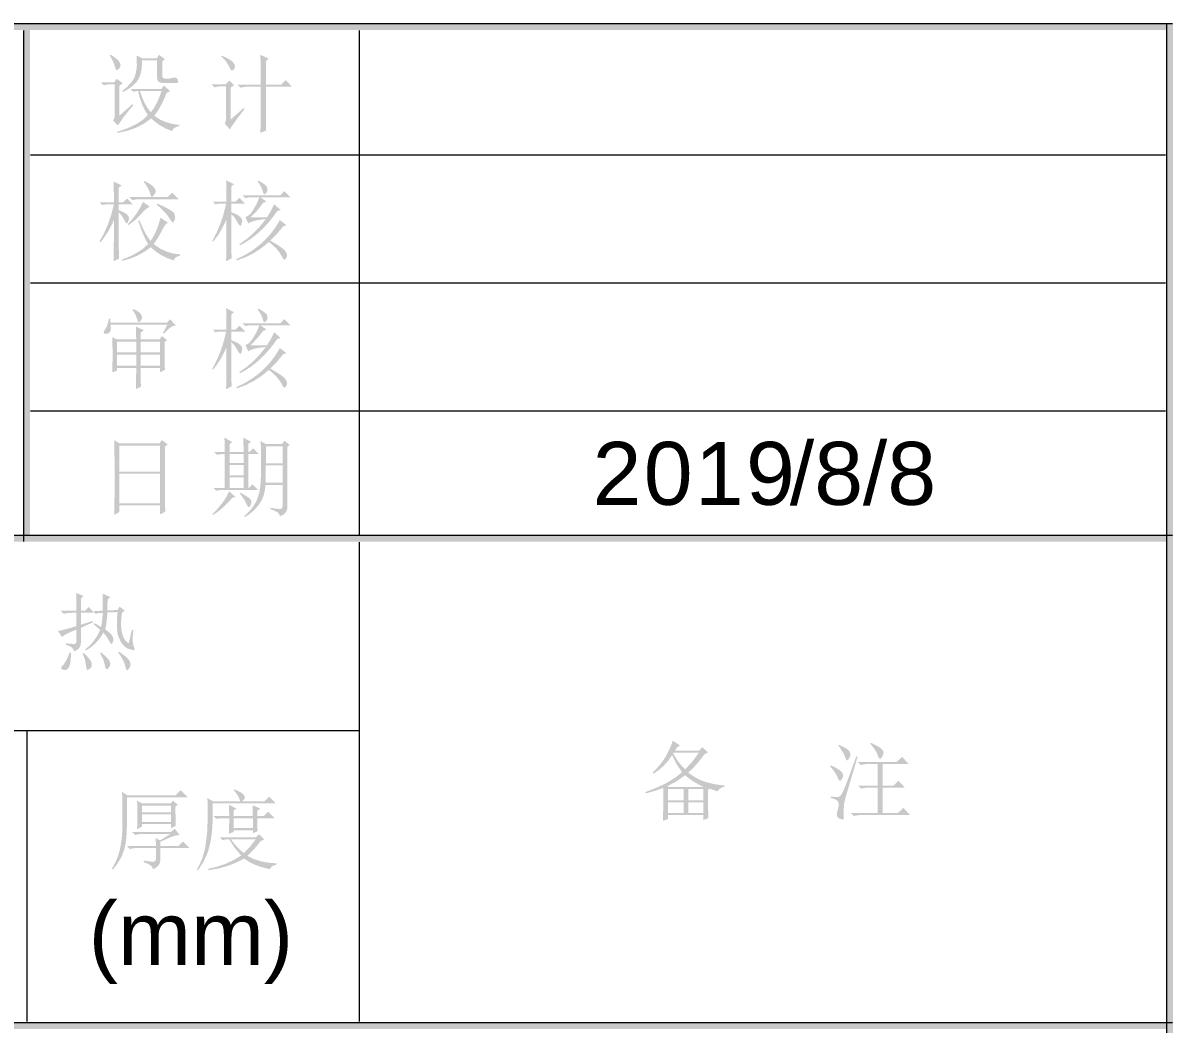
# Model space of a CAD drawing. Header units: millimetres. Extents: x 0 to 383, y 25 to 284.
# Drawn here: x 327.6 to 383.1, y 235.5 to 283.9 of the extents above; entities that cross this region are included whole.
import ezdxf

# ---------------------------------------------------------------- set-up
doc = ezdxf.new("R2010")
doc.units = ezdxf.units.MM

msp = doc.modelspace()

# ---------------------------------------------------------------- hatches: boundary and pattern name
h = msp.add_hatch(color=0)
h.dxf.hatch_style = 2
h.paths.add_polyline_path([(0, 283.548226), (383.109611, 283.548226), (383.109611, 283.886892), (0, 283.886892)])
h = msp.add_hatch(color=0)
h.dxf.hatch_style = 2
h.paths.add_polyline_path([(382.770944, 25.110281), (383.109639, 25.110281), (383.109639, 283.886892), (382.770944, 283.886892)])
h = msp.add_hatch(color=0)
h.dxf.hatch_style = 2
h.paths.add_polyline_path([(327.568278, 258.825559), (327.906951, 258.825559), (327.906951, 283.548226), (327.568278, 283.548226)])
h = msp.add_hatch(color=0)
h.dxf.hatch_style = 2
h.paths.add_polyline_path([(343.781944, 259.164226), (343.824278, 259.164226), (343.824278, 283.548226), (343.781944, 283.548226)])
h = msp.add_hatch(color=0)
h.dxf.hatch_style = 2
h.paths.add_polyline_path([(382.770944, 235.288226), (383.109639, 235.288226), (383.109639, 283.548226), (382.770944, 283.548226)])
h = msp.add_hatch(color=0)
h.paths.add_polyline_path([(331.759939, 282.31659), (331.809549, 282.349663), (331.931591, 282.270081), (332.03348, 282.196701), (332.115731, 282.129522), (332.178863, 282.068543), (332.257411, 281.953477), (332.278082, 281.842545), (332.253277, 281.746771), (332.195399, 281.671668), (332.136833, 281.622059), (332.107205, 281.605523), (332.076199, 281.615858), (332.049327, 281.646864), (332.02659, 281.69854), (332.007986, 281.770887), (331.97388, 281.89181), (331.92117, 282.023068), (331.849856, 282.164662)])
h.paths.add_polyline_path([(332.22296, 279.406174), (332.851345, 279.968413), (332.900955, 279.918804), (332.657731, 279.637684), (332.459983, 279.389637), (332.298063, 279.162261), (332.156814, 278.943153), (331.908767, 279.174663), (331.979047, 279.28215), (331.99145, 279.406174), (331.99145, 280.927528), (331.776476, 280.927528), (331.631782, 280.915125), (331.462283, 280.877918), (331.313455, 281.026747), (331.974913, 281.026747), (332.090668, 281.192111), (332.388325, 280.977137), (332.22296, 280.861382)])
h.paths.add_polyline_path([(333.215148, 280.596799), (333.335037, 280.259868), (333.463194, 279.976681), (333.59962, 279.747238), (333.744314, 279.571538), (333.894176, 279.784445), (334.029568, 280.026291), (334.150491, 280.297075), (334.256944, 280.596799)])
h.paths.add_polyline_path([(332.768663, 280.696017), (334.240408, 280.696017), (334.3727, 280.861382), (334.670356, 280.596799), (334.504991, 280.514116), (334.374767, 280.196823), (334.23214, 279.906401), (334.07711, 279.642852), (333.909679, 279.406174), (334.16496, 279.235641), (334.451248, 279.104383), (334.768541, 279.012399), (335.11684, 278.959689), (335.11684, 278.91008), (334.971113, 278.863571), (334.864659, 278.806727), (334.79748, 278.739548), (334.769575, 278.662033), (334.489488, 278.774688), (334.228006, 278.914214), (333.985126, 279.080612), (333.760851, 279.273882), (333.398082, 279.019634), (333.004308, 278.819129), (332.579527, 278.672368), (332.123741, 278.579351), (332.107205, 278.62896), (332.36197, 278.71035), (332.597097, 278.797425), (332.812588, 278.890184), (333.008442, 278.988628), (333.184658, 279.092756), (333.341238, 279.202568), (333.478181, 279.318065), (333.595486, 279.439247), (333.436323, 279.70383), (333.306098, 279.98495), (333.204812, 280.282606), (333.132465, 280.596799), (333.049783, 280.596799), (332.900955, 280.563726)])
h.paths.add_polyline_path([(334.290017, 281.357476), (334.301386, 281.285129), (334.335493, 281.233452), (334.392337, 281.202446), (334.471918, 281.192111), (334.649685, 281.204513), (334.819184, 281.24172), (334.887397, 281.250075), (334.943207, 281.24241), (334.986616, 281.219241), (335.017622, 281.181087), (335.054829, 281.10185), (335.067231, 281.043283), (335.055518, 281.015033), (335.023134, 280.999186), (334.980673, 280.995999), (334.894287, 280.994363), (334.76346, 280.99376), (334.587674, 280.993674), (334.32309, 280.993674), (334.193899, 281.01021), (334.103982, 281.059819), (334.053339, 281.142502), (334.04197, 281.258257), (334.04197, 282.08508), (333.314366, 282.08508), (333.310232, 281.817482), (333.281293, 281.577273), (333.22755, 281.364969), (333.149002, 281.181087), (333.033247, 281.014603), (332.867882, 280.853803), (332.652908, 280.698171), (332.388325, 280.547189), (332.355252, 280.596799), (332.592016, 280.796356), (332.773486, 280.98196), (332.90018, 281.154129), (332.972613, 281.313378), (333.042204, 281.602077), (333.066319, 281.853569), (333.049783, 282.31659), (333.314366, 282.184299), (334.025434, 282.184299), (334.141189, 282.349663), (334.422309, 282.134689), (334.290017, 282.03547)])
h = msp.add_hatch(color=0)
h.paths.add_polyline_path([(337.145533, 282.266981), (337.162069, 282.31659), (337.329587, 282.237009), (337.468683, 282.163628), (337.579873, 282.096449), (337.663675, 282.03547), (337.770473, 281.919715), (337.806991, 281.80396), (337.791144, 281.704741), (337.746358, 281.638595), (337.700193, 281.601388), (337.6747, 281.588986), (337.634392, 281.601388), (337.596151, 281.638595), (337.559978, 281.700607), (337.525872, 281.787424), (337.372909, 282.031336)])
h.paths.add_polyline_path([(337.592017, 279.224273), (338.236939, 279.786512), (338.270012, 279.736903), (338.132294, 279.558619), (338.008529, 279.395838), (337.898717, 279.24856), (337.802857, 279.116786), (337.72095, 279.000514), (337.652996, 278.899745), (337.598994, 278.814478), (337.558944, 278.744715), (337.310898, 279.025835), (337.360507, 279.153993), (337.377043, 279.340028), (337.377043, 280.828309), (336.947095, 280.828309), (337.095924, 280.828309), (336.976034, 280.815907), (336.814804, 280.7787), (336.665976, 280.927528), (337.34397, 280.927528), (337.525872, 281.109429), (337.757382, 280.877918), (337.592017, 280.762163)])
h.paths.add_polyline_path([(339.047226, 280.910991), (339.046967, 281.175833), (339.046192, 281.416387), (339.0449, 281.632653), (339.043092, 281.824631), (339.040766, 281.992321), (339.037924, 282.135723), (339.034565, 282.254837), (339.030689, 282.349663), (339.427564, 282.167762), (339.295273, 282.03547), (339.295273, 280.910991), (340.039413, 280.910991), (340.254387, 281.125965), (340.552043, 280.811773), (339.295273, 280.811773), (339.295273, 279.306955), (339.299407, 278.988628), (339.311809, 278.695106), (339.030689, 278.579351), (339.037924, 278.820163), (339.043092, 279.029969), (339.046192, 279.20877), (339.047226, 279.356564), (339.047226, 280.811773), (338.203866, 280.811773), (338.451913, 280.811773), (338.25761, 280.79937), (338.071575, 280.762163), (337.922747, 280.910991)])
h = msp.add_hatch(color=0)
h.dxf.hatch_style = 2
h.paths.add_polyline_path([(327.906944, 277.494559), (382.770944, 277.494559), (382.770944, 277.536892), (327.906944, 277.536892)])
h = msp.add_hatch(color=0)
h.paths.add_polyline_path([(333.397049, 276.218606), (333.446658, 276.251679), (333.60384, 276.164949), (333.728467, 276.087003), (333.821054, 276.01836), (333.882118, 275.959535), (333.951709, 275.859627), (333.975825, 275.772122), (333.955843, 275.685305), (333.898655, 275.59022), (333.835954, 275.515806), (333.793924, 275.491002), (333.770152, 275.501337), (333.748448, 275.532343), (333.728811, 275.584019), (333.711241, 275.656366), (333.6668, 275.778323), (333.59962, 275.912681), (333.509703, 276.059442)])
h.paths.add_polyline_path([(332.702517, 275.474465), (334.554601, 275.474465), (334.769575, 275.689439), (335.083767, 275.375247), (333.24822, 275.375247), (333.01671, 275.362844), (332.851345, 275.325637)])
h.paths.add_polyline_path([(333.363976, 275.242955), (333.694705, 275.011444), (333.605821, 274.970103), (333.504536, 274.895689), (333.390847, 274.788202), (333.264757, 274.647642), (332.971235, 274.358254), (332.652908, 274.118476), (332.619835, 274.168085), (332.831364, 274.392016), (333.038759, 274.669691), (333.224105, 274.966658)])
h.paths.add_polyline_path([(334.058507, 275.160273), (334.233701, 275.080702), (334.387255, 275.007396), (334.519235, 274.940422), (334.629704, 274.879842), (334.718727, 274.825721), (334.786369, 274.778125), (334.832695, 274.737118), (334.857769, 274.702764), (334.902555, 274.594588), (334.918403, 274.515351), (334.906689, 274.429223), (334.874306, 274.338962), (334.840544, 274.272127), (334.819184, 274.250767), (334.784044, 274.262136), (334.74477, 274.296243), (334.701362, 274.353087), (334.653819, 274.432668), (334.552534, 274.580463), (334.414041, 274.742727), (334.238341, 274.91946), (334.025434, 275.110663)])
h.paths.add_polyline_path([(334.207335, 274.482278), (334.571137, 274.234231), (334.502924, 274.198057), (334.430577, 274.12261), (334.354096, 274.007888), (334.273481, 273.853892), (334.09158, 273.519029), (333.876606, 273.20897), (334.17943, 272.998131), (334.492589, 272.845168), (334.816083, 272.750084), (335.149913, 272.712877), (335.149913, 272.646731), (335.02589, 272.607457), (334.934939, 272.55578), (334.877062, 272.491702), (334.852257, 272.41522), (334.51636, 272.536143), (334.219737, 272.683938), (333.962389, 272.858604), (333.744314, 273.060142), (333.428054, 272.832766), (333.091124, 272.646731), (332.733523, 272.502037), (332.355252, 272.398684), (332.322179, 272.448293), (332.719054, 272.607457), (333.066319, 272.787291), (333.363976, 272.987795), (333.612023, 273.20897), (333.495234, 273.409475), (333.376378, 273.663723), (333.255455, 273.971715), (333.132465, 274.33345), (333.198611, 274.349986), (333.330903, 274.033726), (333.463194, 273.762942), (333.595486, 273.537633), (333.727778, 273.357799), (333.875572, 273.59551), (334.004763, 273.862161), (334.115351, 274.15775)])
h.paths.add_polyline_path([(332.189887, 273.275116), (332.190921, 273.139724), (332.194021, 272.965058), (332.199189, 272.751117), (332.206424, 272.497903), (331.94184, 272.382148), (331.954243, 273.34953), (331.958377, 274.366523), (331.831253, 274.088503), (331.681391, 273.816685), (331.508792, 273.551068), (331.313455, 273.291653), (331.263845, 273.341262), (331.480887, 273.731936), (331.668989, 274.159817), (331.828152, 274.624905), (331.958377, 275.1272), (331.561502, 275.1272), (331.396137, 275.094127), (331.263845, 275.226418), (331.958377, 275.226418), (331.954243, 275.701842), (331.94184, 276.235142), (332.338715, 276.036705), (332.189887, 275.937486), (332.189887, 275.226418), (332.404861, 275.226418), (332.586762, 275.408319), (332.867882, 275.1272), (332.189887, 275.1272), (332.189887, 274.84608), (332.3326, 274.789322), (332.446891, 274.735148), (332.533277, 274.684074), (332.592274, 274.636618), (332.661865, 274.544979), (332.685981, 274.449205), (332.674268, 274.37548), (332.641884, 274.289352), (332.608122, 274.222518), (332.586762, 274.201158), (332.533019, 274.238365), (332.471007, 274.349986), (332.351118, 274.556692), (332.189887, 274.746861)])
h = msp.add_hatch(color=0)
h.paths.add_polyline_path([(338.898398, 276.235142), (338.948007, 276.268215), (339.102089, 276.176317), (339.217413, 276.099406), (339.294497, 276.037997), (339.333858, 275.992608), (339.366242, 275.921639), (339.377955, 275.854804), (339.362107, 275.760408), (339.317321, 275.678415), (339.267023, 275.623982), (339.229127, 275.606757), (339.205356, 275.617092), (339.183651, 275.648098), (339.164014, 275.699775), (339.146444, 275.772122), (339.05136, 276.003632)])
h.paths.add_polyline_path([(338.551132, 274.498814), (339.344882, 274.498814), (339.448924, 274.655911), (339.532295, 274.79647), (339.610154, 274.945299), (339.692148, 275.1272), (340.00634, 274.862616), (339.840976, 274.79647), (339.642797, 274.521035), (339.436866, 274.265237), (339.223184, 274.029075), (339.00175, 273.812551), (338.772565, 273.615664), (338.535629, 273.438414), (338.290941, 273.280801), (338.038502, 273.142825), (338.021965, 273.20897), (338.361996, 273.445649), (338.687558, 273.725735), (338.99865, 274.049229), (339.295273, 274.416132), (338.975912, 274.377891), (338.728899, 274.329316), (338.554233, 274.270404), (338.451913, 274.201158), (338.303085, 274.515351), (338.387834, 274.541189), (338.476718, 274.602167), (338.569735, 274.698285), (338.666887, 274.829543), (338.844654, 275.135468), (338.98108, 275.457929), (338.451913, 275.457929), (338.303085, 275.424856), (338.170793, 275.557148), (339.989804, 275.557148), (340.188241, 275.755585), (340.485898, 275.457929), (339.047226, 275.457929), (339.328345, 275.259491), (339.179517, 275.209882), (338.881861, 274.833678)])
h.paths.add_polyline_path([(339.973267, 274.366523), (340.28746, 274.118476), (340.138632, 274.068866), (339.832707, 273.705064), (339.510247, 273.374335), (339.770696, 273.221373), (339.973267, 273.093215), (340.117961, 272.989862), (340.204778, 272.911314), (340.291594, 272.783157), (340.320533, 272.663267), (340.30882, 272.60539), (340.276436, 272.530976), (340.23854, 272.468964), (340.204778, 272.448293), (340.169638, 272.461729), (340.130364, 272.502037), (340.086956, 272.569216), (340.039413, 272.663267), (339.940194, 272.821397), (339.807903, 272.981594), (339.642538, 273.143858), (339.444101, 273.308189), (339.0865, 273.016734), (338.708228, 272.770754), (338.309286, 272.57025), (337.889674, 272.41522), (337.873137, 272.481366), (338.209809, 272.641046), (338.525294, 272.822431), (338.819591, 273.025519), (339.092701, 273.250312), (339.344624, 273.496808), (339.575359, 273.765009), (339.784907, 274.054914)])
h.paths.add_polyline_path([(337.62509, 273.308189), (337.626124, 273.177965), (337.629224, 273.002265), (337.634392, 272.78109), (337.641627, 272.514439), (337.377043, 272.382148), (337.389446, 273.374335), (337.39358, 274.399595), (337.254053, 274.096772), (337.100058, 273.816685), (336.931593, 273.559337), (336.748658, 273.324726), (336.715585, 273.374335), (336.924358, 273.77121), (337.104192, 274.201158), (337.255087, 274.664179), (337.377043, 275.160273), (337.013241, 275.160273), (336.864413, 275.1272), (336.732122, 275.259491), (337.39358, 275.259491), (337.389446, 275.788658), (337.377043, 276.284752), (337.757382, 276.102851), (337.62509, 275.987095), (337.62509, 275.259491), (337.840064, 275.259491), (338.021965, 275.441392), (338.303085, 275.160273), (337.62509, 275.160273), (337.62509, 274.746861), (337.782273, 274.682868), (337.906899, 274.623527), (337.999486, 274.569353), (338.06055, 274.520863), (338.130141, 274.429223), (338.154257, 274.33345), (338.121184, 274.168085), (338.092245, 274.106073), (338.071575, 274.085403), (338.037468, 274.096772), (338.001295, 274.130878), (337.963054, 274.187722), (337.922747, 274.267304), (337.782187, 274.490546), (337.62509, 274.664179)])
h = msp.add_hatch(color=0)
h.dxf.hatch_style = 2
h.paths.add_polyline_path([(327.906944, 271.313892), (382.770944, 271.313892), (382.770944, 271.356226), (327.906944, 271.356226)])
h = msp.add_hatch(color=0)
h.paths.add_polyline_path([(332.107205, 268.500049), (332.107205, 267.970882), (333.033247, 267.970882), (333.033247, 268.500049)])
h.paths.add_polyline_path([(333.24822, 268.500049), (333.24822, 267.970882), (334.190799, 267.970882), (334.190799, 268.500049)])
h.paths.add_polyline_path([(332.107205, 267.871663), (332.107205, 267.32596), (333.033247, 267.32596), (333.033247, 267.871663)])
h.paths.add_polyline_path([(333.24822, 267.871663), (333.24822, 267.32596), (334.190799, 267.32596), (334.190799, 267.871663)])
h.paths.add_polyline_path([(333.033247, 268.599267), (333.029112, 268.938265), (333.01671, 269.227653), (333.397049, 269.045752), (333.24822, 268.929997), (333.24822, 268.599267), (334.157726, 268.599267), (334.273481, 268.764632), (334.521528, 268.566194), (334.405773, 268.466976), (334.406031, 268.203684), (334.406806, 267.967781), (334.408098, 267.759267), (334.409907, 267.578141), (334.412232, 267.424404), (334.415074, 267.298055), (334.418433, 267.199094), (334.422309, 267.127523), (334.190799, 267.011767), (334.190799, 267.226741), (333.24822, 267.226741), (333.249254, 266.915649), (333.252355, 266.660368), (333.257522, 266.460897), (333.264757, 266.317236), (333.01671, 266.201481), (333.023945, 266.383382), (333.029112, 266.614892), (333.032213, 266.896012), (333.033247, 267.226741), (332.107205, 267.226741), (332.107205, 267.09445), (331.875694, 267.011767), (331.888097, 267.408642), (331.892231, 267.871663), (331.888097, 268.33055), (331.875694, 268.715023), (332.107205, 268.599267)])
h.paths.add_polyline_path([(332.851345, 270.037939), (332.900955, 270.071012), (333.014643, 270.014168), (333.107661, 269.959391), (333.180008, 269.906681), (333.231684, 269.856038), (333.293696, 269.760954), (333.314366, 269.674137), (333.298519, 269.591455), (333.253733, 269.508773), (333.203434, 269.446761), (333.165538, 269.42609), (333.120063, 269.463297), (333.082856, 269.574918), (333.000174, 269.798161)])
h.paths.add_polyline_path([(334.32309, 268.91346), (334.538064, 269.310335), (331.793012, 269.310335), (331.809549, 269.128434), (331.793012, 269.021636), (331.743403, 268.935509), (331.665544, 268.881765), (331.567014, 268.869363), (331.487777, 268.889344), (331.462283, 268.929997), (331.478819, 269.000276), (331.528429, 269.078825), (331.589407, 269.18011), (331.64005, 269.302067), (331.680358, 269.444694), (331.71033, 269.607991), (331.776476, 269.607991), (331.793012, 269.409554), (334.521528, 269.409554), (334.670356, 269.574918), (334.951476, 269.277262), (334.822285, 269.252457), (334.682758, 269.178043), (334.532897, 269.05402), (334.3727, 268.880387)])
h = msp.add_hatch(color=0)
h.paths.add_polyline_path([(338.898398, 270.054476), (338.948007, 270.087549), (339.102089, 269.995651), (339.217413, 269.918739), (339.294497, 269.85733), (339.333858, 269.811941), (339.366242, 269.740972), (339.377955, 269.674137), (339.362107, 269.579742), (339.317321, 269.497748), (339.267023, 269.443316), (339.229127, 269.42609), (339.205356, 269.436426), (339.183651, 269.467431), (339.164014, 269.519108), (339.146444, 269.591455), (339.05136, 269.822965)])
h.paths.add_polyline_path([(338.551132, 268.318148), (339.344882, 268.318148), (339.448924, 268.475244), (339.532295, 268.615804), (339.610154, 268.764632), (339.692148, 268.946533), (340.00634, 268.68195), (339.840976, 268.615804), (339.642797, 268.340368), (339.436866, 268.08457), (339.223184, 267.848409), (339.00175, 267.631885), (338.772565, 267.434997), (338.535629, 267.257747), (338.290941, 267.100134), (338.038502, 266.962158), (338.021965, 267.028304), (338.361996, 267.264982), (338.687558, 267.545068), (338.99865, 267.868563), (339.295273, 268.235465), (338.975912, 268.197225), (338.728899, 268.148649), (338.554233, 268.089738), (338.451913, 268.020491), (338.303085, 268.334684), (338.387834, 268.360522), (338.476718, 268.4215), (338.569735, 268.517619), (338.666887, 268.648877), (338.844654, 268.954801), (338.98108, 269.277262), (338.451913, 269.277262), (338.303085, 269.244189), (338.170793, 269.376481), (339.989804, 269.376481), (340.188241, 269.574918), (340.485898, 269.277262), (339.047226, 269.277262), (339.328345, 269.078825), (339.179517, 269.029215), (338.881861, 268.653011)])
h.paths.add_polyline_path([(339.973267, 268.185856), (340.28746, 267.937809), (340.138632, 267.8882), (339.832707, 267.524398), (339.510247, 267.193668), (339.770696, 267.040706), (339.973267, 266.912549), (340.117961, 266.809196), (340.204778, 266.730648), (340.291594, 266.60249), (340.320533, 266.482601), (340.30882, 266.424723), (340.276436, 266.350309), (340.23854, 266.288297), (340.204778, 266.267627), (340.169638, 266.281063), (340.130364, 266.32137), (340.086956, 266.38855), (340.039413, 266.482601), (339.940194, 266.640731), (339.807903, 266.800928), (339.642538, 266.963192), (339.444101, 267.127523), (339.0865, 266.836067), (338.708228, 266.590088), (338.309286, 266.389583), (337.889674, 266.234554), (337.873137, 266.3007), (338.209809, 266.46038), (338.525294, 266.641764), (338.819591, 266.844852), (339.092701, 267.069645), (339.344624, 267.316142), (339.575359, 267.584342), (339.784907, 267.874247)])
h.paths.add_polyline_path([(337.62509, 267.127523), (337.626124, 266.997298), (337.629224, 266.821598), (337.634392, 266.600423), (337.641627, 266.333773), (337.377043, 266.201481), (337.389446, 267.193668), (337.39358, 268.218929), (337.254053, 267.916105), (337.100058, 267.636019), (336.931593, 267.37867), (336.748658, 267.144059), (336.715585, 267.193668), (336.924358, 267.590543), (337.104192, 268.020491), (337.255087, 268.483512), (337.377043, 268.979606), (337.013241, 268.979606), (336.864413, 268.946533), (336.732122, 269.078825), (337.39358, 269.078825), (337.389446, 269.607991), (337.377043, 270.104085), (337.757382, 269.922184), (337.62509, 269.806429), (337.62509, 269.078825), (337.840064, 269.078825), (338.021965, 269.260726), (338.303085, 268.979606), (337.62509, 268.979606), (337.62509, 268.566194), (337.782273, 268.502202), (337.906899, 268.44286), (337.999486, 268.388686), (338.06055, 268.340196), (338.130141, 268.248557), (338.154257, 268.152783), (338.121184, 267.987418), (338.092245, 267.925407), (338.071575, 267.904736), (338.037468, 267.916105), (338.001295, 267.950211), (337.963054, 268.007055), (337.922747, 268.086637), (337.782187, 268.309879), (337.62509, 268.483512)])
h = msp.add_hatch(color=0)
h.dxf.hatch_style = 2
h.paths.add_polyline_path([(327.906944, 265.133226), (382.770944, 265.133226), (382.770944, 265.175559), (327.906944, 265.175559)])
h = msp.add_hatch(color=0)
h.paths.add_polyline_path([(337.542408, 263.063523), (337.542408, 262.633575), (338.220403, 262.633575), (338.220403, 263.063523)])
h.paths.add_polyline_path([(337.542408, 262.534356), (337.542408, 262.038262), (338.220403, 262.038262), (338.220403, 262.534356)])
h.paths.add_polyline_path([(337.542408, 261.939043), (337.542408, 261.426413), (338.220403, 261.426413), (338.220403, 261.939043)])
h.paths.add_polyline_path([(337.310898, 263.162741), (337.306763, 263.54308), (337.294361, 263.857273), (337.6747, 263.642299), (337.542408, 263.54308), (337.542408, 263.162741), (338.220403, 263.162741), (338.216269, 263.485202), (338.203866, 263.857273), (338.584205, 263.658835), (338.451913, 263.559616), (338.451913, 263.162741), (338.501523, 263.162741), (338.683424, 263.344642), (338.964543, 263.063523), (338.451913, 263.063523), (338.451913, 261.426413), (338.46845, 261.426413), (338.650351, 261.608314), (338.93147, 261.327194), (337.128997, 261.327194), (336.897486, 261.294122), (336.765194, 261.426413), (337.310898, 261.426413), (337.310898, 263.063523), (337.162069, 263.063523), (336.930559, 263.03045), (336.798267, 263.162741)])
h.paths.add_polyline_path([(337.525872, 261.261049), (337.823528, 260.996465), (337.6747, 260.946856), (337.44939, 260.696742), (337.219947, 260.475567), (336.98637, 260.283331), (336.748658, 260.120033), (336.715585, 260.169642), (336.951919, 260.409421), (337.167582, 260.665736), (337.361196, 260.946856)])
h.paths.add_polyline_path([(338.071575, 261.194903), (338.249342, 261.095684), (338.385767, 261.013002), (338.480852, 260.946856), (338.534595, 260.897247), (338.584205, 260.818698), (338.600741, 260.748418), (338.588339, 260.665736), (338.551132, 260.583054), (338.505657, 260.521042), (338.46845, 260.500372), (338.41884, 260.533444), (338.369231, 260.632663), (338.317554, 260.746351), (338.245207, 260.872442), (338.15219, 261.010935), (338.038502, 261.16183)])
h.paths.add_polyline_path([(339.295273, 263.443861), (339.295273, 262.617038), (340.105559, 262.617038), (340.105559, 263.443861)])
h.paths.add_polyline_path([(339.295273, 262.517819), (339.291138, 262.075469), (339.278736, 261.67446), (340.105559, 261.67446), (340.105559, 262.517819)])
h.paths.add_polyline_path([(339.510247, 260.467299), (339.65606, 260.445508), (339.779653, 260.429403), (339.881542, 260.418464), (339.962243, 260.412177), (340.024169, 260.419498), (340.069041, 260.450073), (340.096343, 260.50442), (340.105559, 260.583054), (340.105559, 261.575241), (339.278736, 261.575241), (339.246783, 261.299289), (339.18434, 261.050209), (339.091926, 260.828), (338.970056, 260.632663), (338.825275, 260.457997), (338.663442, 260.2978), (338.484039, 260.152072), (338.286549, 260.020814), (338.253476, 260.070424), (338.509791, 260.312958), (338.716497, 260.57203), (338.873593, 260.868997), (338.98108, 261.211439), (339.017253, 261.423313), (339.043092, 261.695131), (339.058595, 262.026893), (339.063762, 262.418601), (339.062729, 262.814442), (339.059628, 263.158607), (339.05446, 263.451096), (339.047226, 263.691908), (339.295273, 263.54308), (340.072486, 263.54308), (340.188241, 263.708444), (340.452825, 263.510007), (340.337069, 263.394252), (340.337069, 260.516908), (340.320533, 260.363946), (340.254387, 260.235788), (340.138632, 260.132435), (339.973267, 260.053887), (339.944329, 260.156206), (339.857512, 260.248191), (339.712818, 260.329839), (339.510247, 260.401153)])
h = msp.add_hatch(color=0)
h.paths.add_polyline_path([(332.22296, 263.476934), (332.22296, 262.220163), (334.190799, 262.220163), (334.190799, 263.476934)])
h.paths.add_polyline_path([(332.22296, 262.120944), (332.22296, 260.682273), (334.190799, 260.682273), (334.190799, 262.120944)])
h.paths.add_polyline_path([(331.974913, 260.120033), (331.982148, 260.597609), (331.987316, 261.055032), (331.990416, 261.492817), (331.99145, 261.911483), (331.990416, 262.333076), (331.987316, 262.778958), (331.982148, 263.24861), (331.974913, 263.741517), (332.22296, 263.576153), (334.157726, 263.576153), (334.273481, 263.741517), (334.554601, 263.526543), (334.422309, 263.427325), (334.422309, 261.16183), (334.426443, 260.702943), (334.438845, 260.285398), (334.190799, 260.153106), (334.190799, 260.583054), (332.22296, 260.583054), (332.22296, 260.268861)])
h = msp.add_hatch(color=0)
h.dxf.hatch_style = 2
h.paths.add_polyline_path([(0.338667, 258.825559), (383.109611, 258.825559), (383.109611, 259.164226), (0.338667, 259.164226)])
h = msp.add_hatch(color=0)
h.dxf.hatch_style = 2
h.paths.add_polyline_path([(343.781944, 235.626892), (343.824278, 235.626892), (343.824278, 258.825559), (343.781944, 258.825559)])
h = msp.add_hatch(color=0)
h.paths.add_polyline_path([(330.958913, 255.47858), (331.421934, 255.495116), (331.4209, 255.763834), (331.4178, 255.99121), (331.412632, 256.177245), (331.405398, 256.321939), (331.785736, 256.156575), (331.653444, 256.040819), (331.64621, 255.840315), (331.641042, 255.685286), (331.637942, 255.575732), (331.636908, 255.511653), (332.133002, 255.528189), (332.23222, 255.693554), (332.480267, 255.495116), (332.347976, 255.395898), (332.310769, 255.081705), (332.298366, 254.833658), (332.319726, 254.556672), (332.386561, 254.287955), (332.439185, 254.165998), (332.505761, 254.064713), (332.585773, 253.984097), (332.678705, 253.924153), (332.719012, 254.11949), (332.757253, 254.292089), (332.793427, 254.441951), (332.827533, 254.569075), (332.893679, 254.569075), (332.869563, 254.280376), (332.866118, 254.04542), (332.890234, 253.854562), (332.943288, 253.692642), (332.958791, 253.649234), (332.955691, 253.618228), (332.933986, 253.599625), (332.893679, 253.593424), (332.86586, 253.597558), (332.81582, 253.60996), (332.744076, 253.630631), (332.651144, 253.659569), (332.550892, 253.706078), (332.456841, 253.779459), (332.368991, 253.879711), (332.287342, 254.006835), (332.218009, 254.143347), (332.166764, 254.272107), (332.133088, 254.393633), (332.116465, 254.508441), (332.104063, 254.706189), (332.099929, 254.850194), (332.108197, 255.12718), (332.133002, 255.42897), (331.636908, 255.412434), (331.624506, 255.169555), (331.603835, 254.953547), (331.574896, 254.764412), (331.537689, 254.602148), (331.68445, 254.486478), (331.794004, 254.387863), (331.866351, 254.306817), (331.901491, 254.243858), (331.926296, 254.156352), (331.934564, 254.106054), (331.926296, 254.048176), (331.901491, 253.973762), (331.868418, 253.91175), (331.835345, 253.89108), (331.794004, 253.924153), (331.736127, 254.023372), (331.616237, 254.225943), (331.455007, 254.436783), (331.272072, 254.159797), (331.070534, 253.924153), (330.850393, 253.729849), (330.611648, 253.576887), (330.578575, 253.626497), (330.809052, 253.834236), (331.004388, 254.060579), (331.164585, 254.305525), (331.289642, 254.569075), (330.97545, 254.850194), (331.008523, 254.899804), (331.20696, 254.792317), (331.339252, 254.701366), (331.392995, 255.040364), (331.421934, 255.395898), (331.157351, 255.379361), (331.091205, 255.329752)])
h.paths.add_polyline_path([(332.166075, 253.477668), (332.215684, 253.510741), (332.393537, 253.380517), (332.530566, 253.270963), (332.627287, 253.182079), (332.684217, 253.113866), (332.741406, 253.006379), (332.761387, 252.915429), (332.744851, 252.807253), (332.695241, 252.711479), (332.637364, 252.641888), (332.596023, 252.617773), (332.572251, 252.629141), (332.550547, 252.663248), (332.53091, 252.720092), (332.51334, 252.799674), (332.473033, 252.941267), (332.401719, 253.101464), (332.2994, 253.280264)])
h.paths.add_polyline_path([(330.148627, 255.495116), (330.147593, 255.790706), (330.144493, 256.032551), (330.139325, 256.220653), (330.13209, 256.355012), (330.495892, 256.206184), (330.363601, 256.090429), (330.363601, 255.495116), (330.562038, 255.495116), (330.743939, 255.677017), (330.991986, 255.395898), (330.363601, 255.395898), (330.363601, 254.817122), (330.473155, 254.853295), (330.603379, 254.89567), (330.754275, 254.944246), (330.92584, 254.999023), (330.942377, 254.932877), (330.763576, 254.854329), (330.607513, 254.784049), (330.474188, 254.722037), (330.363601, 254.668293), (330.363601, 253.973762), (330.349131, 253.828035), (330.289187, 253.705045), (330.183767, 253.604792), (330.032872, 253.527278), (330.001866, 253.628564), (329.925385, 253.717447), (329.803428, 253.793928), (329.635997, 253.858007), (329.635997, 253.924153), (329.772508, 253.909683), (329.884732, 253.899348), (329.973185, 253.893147), (330.038384, 253.89108), (330.08584, 253.898315), (330.120377, 253.920019), (330.141478, 253.956192), (330.148627, 254.006835), (330.148627, 254.585611), (329.881976, 254.476057), (329.677338, 254.378905), (329.534711, 254.294156), (329.454095, 254.221809), (329.255658, 254.519465), (329.404486, 254.546337), (329.602924, 254.593879), (329.85097, 254.662092), (330.148627, 254.750976), (330.148627, 255.395898), (329.933653, 255.395898), (329.726947, 255.383495), (329.536778, 255.346288), (329.38795, 255.495116)])
h.paths.add_polyline_path([(329.817898, 253.477668), (329.884043, 253.477668), (329.877842, 253.228588), (329.859239, 253.02705), (329.828233, 252.873054), (329.784825, 252.766601), (329.732201, 252.696321), (329.673893, 252.650845), (329.610417, 252.630175), (329.54229, 252.634309), (329.438248, 252.67565), (329.404486, 252.733528), (329.425157, 252.787271), (329.487168, 252.849283), (329.569851, 252.950569), (329.652533, 253.089062), (329.735215, 253.264762)])
h.paths.add_polyline_path([(330.512429, 253.444595), (330.652989, 253.304036), (330.760476, 253.180012), (330.83489, 253.072525), (330.876231, 252.981575), (330.891734, 252.903974), (330.888633, 252.836192), (330.866929, 252.777711), (330.826622, 252.728016), (330.743939, 252.658425), (330.69433, 252.634309), (330.664358, 252.646711), (330.640586, 252.683918), (330.623016, 252.74593), (330.611648, 252.832747), (330.562038, 253.122135), (330.446283, 253.428059)])
h.paths.add_polyline_path([(331.339252, 253.477668), (331.494281, 253.34753), (331.612103, 253.238579), (331.692719, 253.151332), (331.736127, 253.086306), (331.773334, 252.994666), (331.785736, 252.931965), (331.765755, 252.836881), (331.708566, 252.750064), (331.649999, 252.688053), (331.620372, 252.667382), (331.589366, 252.679784), (331.562494, 252.716991), (331.539756, 252.779003), (331.521153, 252.865819), (331.43847, 253.159342), (331.289642, 253.444595)])
h = msp.add_hatch(color=0)
h.dxf.hatch_style = 2
h.paths.add_polyline_path([(311.735611, 249.681559), (343.824278, 249.681559), (343.824278, 249.723892), (311.735611, 249.723892)])
h = msp.add_hatch(color=0)
h.dxf.hatch_style = 2
h.paths.add_polyline_path([(327.737611, 235.626892), (327.779944, 235.626892), (327.779944, 249.681559), (327.737611, 249.681559)])
h = msp.add_hatch(color=0)
h.paths.add_polyline_path([(358.471611, 245.347684), (358.484013, 245.711486), (358.488148, 246.009142), (358.488148, 246.935184), (358.087138, 246.794624), (357.644788, 246.670601), (357.628252, 246.736747), (357.971383, 246.866971), (358.273174, 246.993062), (358.533623, 247.115018), (358.752731, 247.23284), (359.112399, 247.464351), (359.397653, 247.695861), (359.137204, 248.0762), (358.918095, 248.522684), (358.73206, 248.256034), (358.52122, 248.018322), (358.285576, 247.809549), (358.025127, 247.629715), (357.975517, 247.679325), (358.170854, 247.871561), (358.343454, 248.067931), (358.493315, 248.268436), (358.620439, 248.473075), (358.818877, 248.865816), (358.951168, 249.217215), (359.298434, 248.985705), (359.166142, 248.903023), (359.050387, 248.737658), (360.224476, 248.737658), (360.373304, 248.903023), (360.654424, 248.654976), (360.472523, 248.555757), (360.262716, 248.277738), (360.063245, 248.038993), (359.874109, 247.839522), (359.695309, 247.679325), (359.896847, 247.53265), (360.104586, 247.407162), (360.318527, 247.303379), (360.538668, 247.221816), (360.989287, 247.109506), (361.448174, 247.050939), (361.448174, 247.00133), (361.340687, 246.968257), (361.249736, 246.918648), (361.175322, 246.852502), (361.117444, 246.769819), (360.885934, 246.844234), (360.720569, 246.902111), (360.654424, 246.835965), (360.654424, 245.976069), (360.67096, 245.479976), (360.422913, 245.380757), (360.422913, 245.628804), (358.719658, 245.628804), (358.719658, 245.430366)])
h.paths.add_polyline_path([(359.000778, 248.638439), (358.967705, 248.605366), (359.096896, 248.383158), (359.236422, 248.179553), (359.386284, 247.994551), (359.546481, 247.828153), (359.885478, 248.196089), (360.207939, 248.638439)])
h.paths.add_polyline_path([(359.546481, 247.547033), (359.133069, 247.257645), (358.686585, 247.017866), (358.736194, 246.984793), (360.38984, 246.984793), (360.43945, 246.984793), (360.191403, 247.10675), (359.959892, 247.241109), (359.744918, 247.38787)])
h.paths.add_polyline_path([(358.719658, 246.885575), (358.719658, 246.339872), (359.480335, 246.339872), (359.480335, 246.885575)])
h.paths.add_polyline_path([(359.695309, 246.885575), (359.695309, 246.339872), (360.422913, 246.339872), (360.422913, 246.885575)])
h.paths.add_polyline_path([(358.719658, 246.240653), (358.719658, 245.728023), (359.480335, 245.728023), (359.480335, 246.240653)])
h.paths.add_polyline_path([(359.695309, 246.240653), (359.695309, 245.728023), (360.422913, 245.728023), (360.422913, 246.240653)])
h = msp.add_hatch(color=0)
h.paths.add_polyline_path([(368.521148, 249.117997), (368.69478, 249.032214), (368.83534, 248.956766), (368.942827, 248.891654), (369.017241, 248.836877), (369.104058, 248.737658), (369.132997, 248.638439), (369.11646, 248.548178), (369.066851, 248.445514), (369.008973, 248.366277), (368.967632, 248.340783), (368.935593, 248.351118), (368.90562, 248.382124), (368.877715, 248.433801), (368.851877, 248.506148), (368.798133, 248.634305), (368.719585, 248.770731), (368.616232, 248.915425), (368.488075, 249.068387)])
h.paths.add_polyline_path([(367.876226, 248.191955), (369.761382, 248.191955), (370.025965, 248.440002), (370.340158, 248.092736), (369.083387, 248.092736), (369.083387, 247.050939), (369.612554, 247.050939), (369.844064, 247.28245), (370.158257, 246.95172), (369.083387, 246.95172), (369.083387, 245.728023), (369.827528, 245.728023), (370.092111, 245.976069), (370.406304, 245.628804), (368.0912, 245.628804), (367.884494, 245.616401), (367.694325, 245.579194), (367.545497, 245.728023), (368.851877, 245.728023), (368.851877, 246.95172), (368.438465, 246.95172), (368.23176, 246.939318), (368.04159, 246.902111), (367.892762, 247.050939), (368.851877, 247.050939), (368.851877, 248.092736), (368.421929, 248.092736), (368.215223, 248.080334), (368.025054, 248.043127)])
h.paths.add_polyline_path([(367.876226, 248.440002), (367.751169, 248.017816), (367.640581, 247.644271), (367.544463, 247.319431), (367.462814, 247.04336), (367.395635, 246.816124), (367.342925, 246.637786), (367.304684, 246.508412), (367.280913, 246.428066), (367.227859, 246.188287), (367.203743, 245.915436), (367.20159, 245.783316), (367.203054, 245.668767), (367.207619, 245.572821), (367.214767, 245.496512), (367.198231, 245.4345), (367.148622, 245.41383), (367.082476, 245.426232), (366.983257, 245.463439), (366.896441, 245.533719), (366.867502, 245.64534), (366.879904, 245.744559), (366.917111, 245.876851), (366.954318, 246.025679), (366.96672, 246.141434), (366.946739, 246.244787), (366.88955, 246.323335), (366.841922, 246.356408), (366.773106, 246.389481), (366.682586, 246.422554), (366.569845, 246.455627), (366.569845, 246.521773), (366.70429, 246.507389), (366.810313, 246.497657), (366.888431, 246.493092), (366.93916, 246.494212), (367.021153, 246.535553), (367.115549, 246.64304), (367.148105, 246.702199), (367.196164, 246.809352), (367.259726, 246.964435), (367.338791, 247.167383), (367.433359, 247.418133), (367.543429, 247.716618), (367.669003, 248.062775), (367.81008, 248.456538)])
h.paths.add_polyline_path([(366.586382, 248.02659), (366.839683, 247.9005), (367.021153, 247.786812), (367.13131, 247.685526), (367.17067, 247.596642), (367.162402, 247.452637), (367.121061, 247.354108), (367.070762, 247.299675), (367.032866, 247.28245), (366.970855, 247.319657), (366.917111, 247.431278), (366.863368, 247.545999), (366.784819, 247.675191), (366.681467, 247.818851), (366.553309, 247.976981)])
h.paths.add_polyline_path([(366.983257, 249.018778), (367.181694, 248.918612), (367.330523, 248.833432), (367.429741, 248.763755), (367.479351, 248.710097), (367.516558, 248.626726), (367.52896, 248.555757), (367.512424, 248.456538), (367.462814, 248.357319), (367.409071, 248.282905), (367.380132, 248.258101), (367.355327, 248.268436), (367.330523, 248.299442), (367.305718, 248.351118), (367.280913, 248.423465), (367.229237, 248.544388), (367.15689, 248.675646), (367.063872, 248.81724), (366.950184, 248.969168)])
h = msp.add_hatch(color=0)
h.paths.add_polyline_path([(333.987731, 244.134569), (333.983597, 244.2958), (333.971194, 244.514908), (334.186168, 244.399153), (334.347399, 244.499405), (334.483825, 244.585188), (334.595446, 244.656501), (334.682262, 244.713345), (333.375882, 244.713345), (333.169176, 244.700943), (332.979007, 244.663736), (332.830179, 244.812564), (334.715335, 244.812564), (334.897236, 244.961392), (335.128747, 244.663736), (334.946845, 244.63962), (334.731872, 244.57003), (334.483825, 244.465988), (334.202705, 244.333007), (334.202705, 244.134569), (335.079137, 244.134569), (335.294111, 244.349543), (335.608304, 244.035351), (334.202705, 244.035351), (334.202705, 243.473111), (334.179967, 243.320149), (334.111754, 243.191991), (333.998066, 243.088638), (333.838903, 243.01009), (333.817199, 243.100007), (333.73555, 243.187857), (333.593956, 243.27364), (333.392418, 243.357356), (333.392418, 243.423502), (333.565104, 243.401798), (333.703166, 243.386295), (333.807122, 243.376993), (333.877488, 243.373892), (333.924944, 243.384228), (333.959481, 243.415234), (333.980582, 243.46691), (333.987731, 243.539257), (333.987731, 244.035351), (333.127835, 244.035351), (332.921129, 244.022948), (332.73096, 243.985741), (332.582132, 244.134569)])
h.paths.add_polyline_path([(333.309736, 246.085872), (333.309736, 245.755142), (334.715335, 245.755142), (334.715335, 246.085872)])
h.paths.add_polyline_path([(333.309736, 245.655924), (333.309736, 245.292122), (334.715335, 245.292122), (334.715335, 245.655924)])
h.paths.add_polyline_path([(334.930309, 246.036262), (334.931343, 245.717935), (334.934443, 245.457486), (334.939611, 245.254914), (334.946845, 245.11022), (334.715335, 244.994465), (334.715335, 245.192903), (333.309736, 245.192903), (333.309736, 245.060611), (333.078226, 244.944856), (333.094762, 245.628363), (333.078226, 246.317382), (333.326273, 246.18509), (334.698799, 246.18509), (334.814554, 246.317382), (335.046064, 246.118944)])
h.paths.add_polyline_path([(332.367158, 245.15983), (332.367158, 246.135481), (332.363024, 246.404198), (332.350622, 246.74733), (332.598668, 246.581965), (334.930309, 246.581965), (335.178356, 246.830012), (335.525622, 246.482747), (332.582132, 246.482747), (332.582132, 245.060611), (332.573864, 244.748572), (332.549059, 244.457719), (332.507718, 244.188571), (332.44984, 243.941644), (332.366124, 243.705913), (332.247269, 243.469666), (332.093273, 243.232385), (331.904137, 242.993554), (331.854528, 243.026627), (331.977604, 243.238586), (332.082593, 243.461398), (332.170012, 243.695578), (332.240378, 243.941644), (332.295069, 244.207175), (332.334774, 244.499061), (332.358976, 244.816784)])
h = msp.add_hatch(color=0)
h.paths.add_polyline_path([(337.509997, 244.713345), (337.522399, 245.068879), (337.526533, 245.474023), (337.096585, 245.474023), (336.898148, 245.44095), (336.765856, 245.573241), (337.526533, 245.573241), (337.522399, 245.833691), (337.509997, 246.118944), (337.873799, 245.937043), (337.741507, 245.854361), (337.741507, 245.573241), (338.667549, 245.573241), (338.651012, 246.102408), (339.031351, 245.937043), (338.882523, 245.837825), (338.882523, 245.573241), (339.196715, 245.573241), (339.411689, 245.788215), (339.725882, 245.474023), (338.882523, 245.474023), (338.883556, 245.254914), (338.886657, 245.077148), (338.891824, 244.940722), (338.899059, 244.845637), (338.667549, 244.746418), (338.667549, 244.895247), (337.741507, 244.895247), (337.741507, 244.812564)])
h.paths.add_polyline_path([(339.047887, 244.36608), (338.864953, 244.141804), (338.696487, 243.948534), (338.542492, 243.78627), (338.402965, 243.655012), (338.689253, 243.508251), (339.018948, 243.398697), (339.392052, 243.32635), (339.808564, 243.29121), (339.808564, 243.225064), (339.689708, 243.193025), (339.597724, 243.146516), (339.532612, 243.085538), (339.494372, 243.01009), (339.125402, 243.09794), (338.795706, 243.212662), (338.505285, 243.354255), (338.254137, 243.52272), (337.848994, 243.320149), (337.427314, 243.158918), (336.989098, 243.039029), (336.534345, 242.960481), (336.517809, 243.026627), (336.94569, 243.128946), (337.3529, 243.270539), (337.73944, 243.451407), (338.105309, 243.671549), (337.803519, 244.022948), (337.526533, 244.448762), (337.361168, 244.448762), (337.21234, 244.415689), (337.080049, 244.547981), (338.816377, 244.547981), (338.965205, 244.696809), (339.213252, 244.448762)])
h.paths.add_polyline_path([(337.609215, 244.448762), (337.766312, 244.246191), (337.923408, 244.068424), (338.080504, 243.915461), (338.237601, 243.787304), (338.543525, 244.109765), (338.79984, 244.448762)])
h.paths.add_polyline_path([(337.741507, 245.474023), (337.741507, 244.994465), (338.667549, 244.994465), (338.667549, 245.474023)])
h.paths.add_polyline_path([(336.4682, 246.449674), (336.749319, 246.284309), (338.0557, 246.284309), (338.02745, 246.387662), (337.97853, 246.499283), (337.94227, 246.563362), (337.891024, 246.639843), (337.824275, 246.728726), (337.741507, 246.830012), (337.791116, 246.863085), (337.960701, 246.784623), (338.089462, 246.714946), (338.177914, 246.654571), (338.226576, 246.604014), (338.271363, 246.533045), (338.28721, 246.499283), (338.254137, 246.39593), (338.154918, 246.284309), (339.229788, 246.284309), (339.461299, 246.515819), (339.792028, 246.18509), (336.732783, 246.18509), (336.734936, 245.715954), (336.725204, 245.301079), (336.704103, 244.94098), (336.672149, 244.636175), (336.629689, 244.369439), (336.576376, 244.122856), (336.511694, 243.89591), (336.435127, 243.688085), (336.249092, 243.307747), (336.021715, 242.960481), (335.972106, 242.993554), (336.122054, 243.286042), (336.241512, 243.584732), (336.330999, 243.889623), (336.39103, 244.200715), (336.461309, 244.833924), (336.490248, 245.479535), (336.492229, 245.785373), (336.489559, 246.049354), (336.481722, 246.270959)])
h = msp.add_hatch(color=0)
h.dxf.hatch_style = 2
h.paths.add_polyline_path([(0.338667, 235.288226), (383.109611, 235.288226), (383.109611, 235.626896), (0.338667, 235.626896)])

# ---------------------------------------------------------------- linework, layer by layer
at = {"color": 0, "lineweight": 0}
for points in [[(0.021167, 283.865726), (383.088444, 283.865726)], [(382.792111, 283.865726), (382.792111, 25.131448)], [(327.589444, 283.527059), (327.589444, 258.846726)], [(343.803111, 283.527059), (343.803111, 259.185392)], [(382.792111, 283.527059), (382.792111, 235.309392)], [(327.928111, 277.515726), (382.749778, 277.515726)], [(327.928111, 271.335059), (382.749778, 271.335059)], [(327.928111, 265.154392), (382.749778, 265.154392)], [(0.359833, 259.143059), (383.088444, 259.143059)], [(343.803111, 258.804392), (343.803111, 235.648059)], [(311.756778, 249.702726), (343.803111, 249.702726)], [(327.758778, 249.660392), (327.758778, 235.648059)], [(0.359833, 235.605726), (383.088444, 235.605726)]]:
    msp.add_lwpolyline(points, dxfattribs=at)

# ---------------------------------------------------------------- texts
at = {"color": 0, "char_height": 3.039533, "attachment_point": 1}
for s, insert in [('{\\fArial|b0|i0|c0; }', (335.322333, 281.641815)), ('{\\fArial|b0|i0|c0; }', (335.322333, 275.99737)), ('{\\fArial|b0|i0|c0; }', (335.322333, 269.64737)), ('{\\fArial|b0|i0|c0; }', (335.322333, 263.29737)), ('{\\fArial|b0|i0|c0;2}', (355.077889, 263.650148)), ('{\\fArial|b0|i0|c0;0}', (357.547333, 263.650148)), ('{\\fArial|b0|i0|c0;1}', (360.016778, 263.650148)), ('{\\fArial|b0|i0|c0;9}', (362.486222, 263.650148)), ('{\\fArial|b0|i0|c0;/8}', (364.602889, 263.650148)), ('{\\fArial|b0|i0|c0;/8}', (368.130667, 263.650148)), ('{\\fArial|b0|i0|c0; }', (356.136222, 248.833481)), ('{\\fArial|b0|i0|c0;    }', (361.780667, 248.833481)), ('{\\fArial|b0|i0|c0;(m}', (330.736222, 241.425148)), ('{\\fArial|b0|i0|c0;)}', (339.202889, 241.425148)), ('{\\fArial|b0|i0|c0;m}', (335.675111, 241.425148))]:
    msp.add_mtext(s, dxfattribs=dict(at, insert=insert))

doc.saveas('drawing.dxf')
